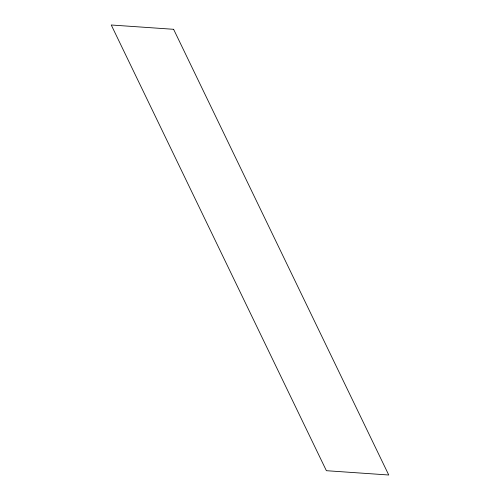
<?xml version="1.0" encoding="UTF-8"?>
<svg xmlns="http://www.w3.org/2000/svg" width="500" height="500" viewBox="0 0 500 500"><rect width="100%" height="100%" fill="white"/><g stroke="black" fill="none" stroke-linecap="round" stroke-linejoin="round"><path stroke-width="0.75" d="M173.612 29.3L111.256 25L326.388 470.7L388.744 475L173.612 29.3"/></g></svg>
